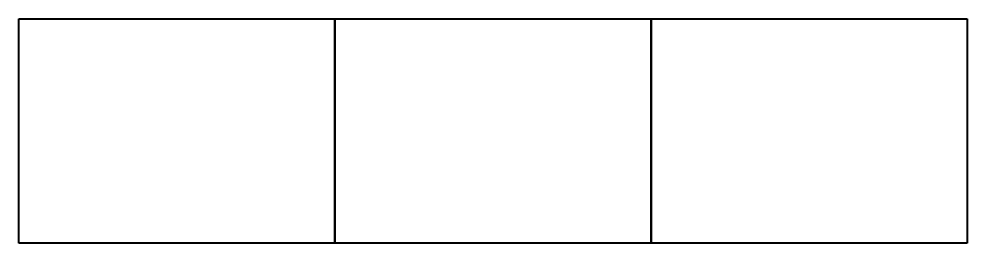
# Model space of a CAD drawing. Header units: millimetres. Extents: x 54980 to 62672, y 1454 to 3269.
import ezdxf

# ---------------------------------------------------------------- set-up
doc = ezdxf.new("R2010")
doc.units = ezdxf.units.MM
doc.header["$LTSCALE"] = 10
doc.layers.add('Bordar', color=1, linetype='Continuous', lineweight=40)
picture_1 = doc.add_image_def('image1.jpg', size_in_pixel=(3509, 2484))
picture_2 = doc.add_image_def('image2.jpg', size_in_pixel=(3509, 2484))
picture_3 = doc.add_image_def('image3.jpg', size_in_pixel=(3509, 2484))

msp = doc.modelspace()

# ---------------------------------------------------------------- pictures from other files: only their frames are drawn
at = {"layer": 'Bordar', "ltscale": 10}
image = msp.add_image(picture_1, insert=(54980, 1454), size_in_units=(2564.1, 1815.1), dxfattribs=at)
image.dxf.flags = 7
image = msp.add_image(picture_2, insert=(57544.1, 1454), size_in_units=(2564.1, 1815.1), dxfattribs=at)
image.dxf.flags = 7
image = msp.add_image(picture_3, insert=(60108.2, 1454), size_in_units=(2564.1, 1815.1), dxfattribs=at)
image.dxf.flags = 7

doc.saveas('drawing.dxf')
